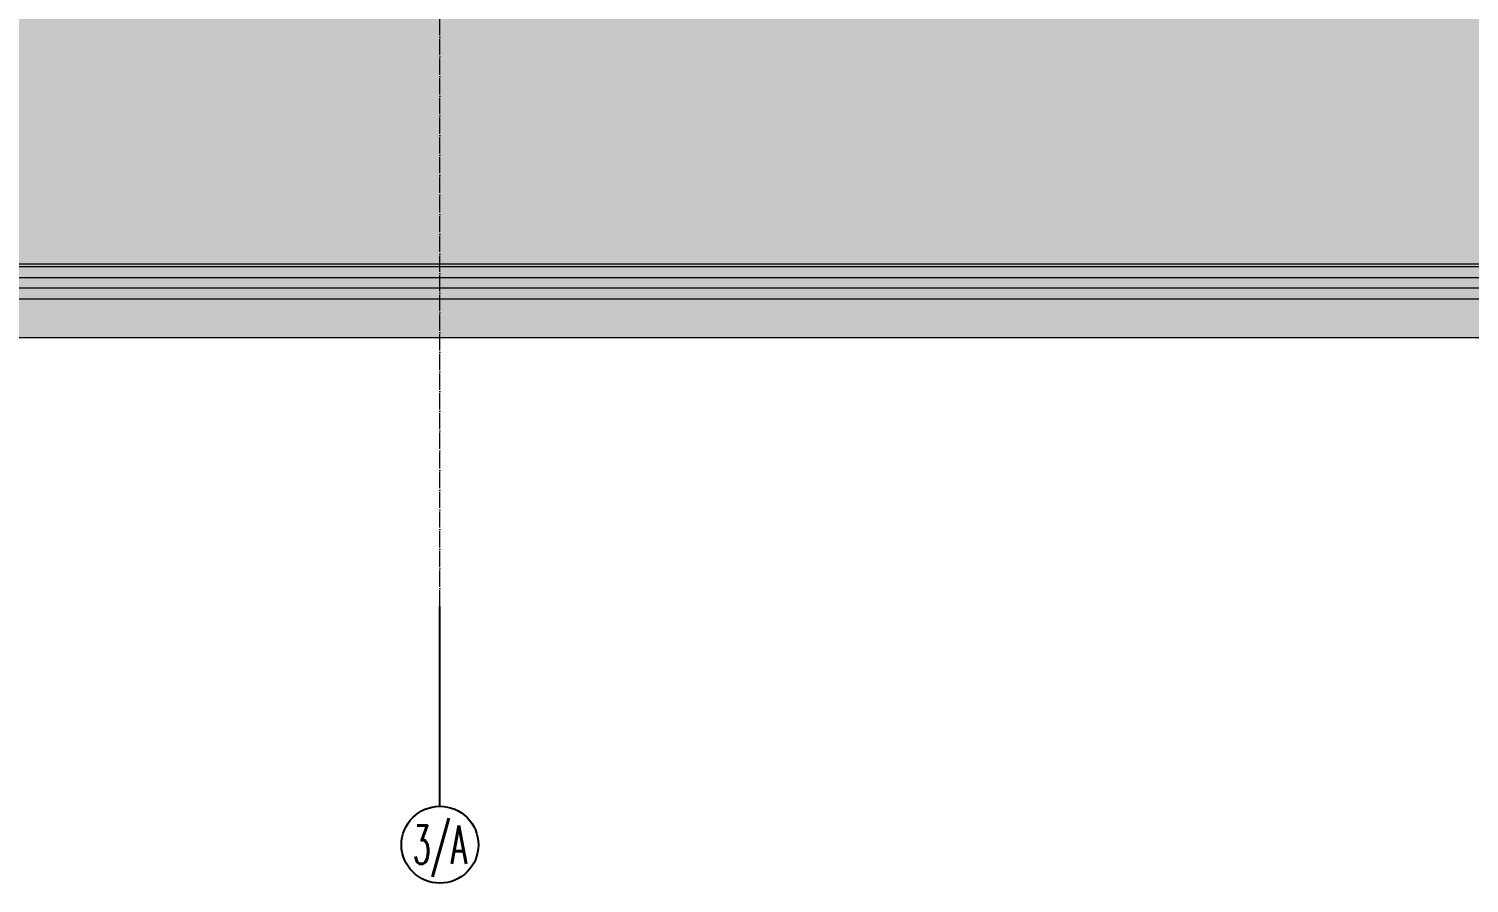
# Model space of a CAD drawing. Header units: millimetres. Extents: x -1346 to 48994, y -3569 to 24186.
# Drawn here: x 17127 to 28364, y -3569 to 3099 of the extents above; entities that cross this region are included whole.
import ezdxf
from ezdxf.enums import TextEntityAlignment as Align

# ---------------------------------------------------------------- set-up
doc = ezdxf.new("R2010")
doc.units = ezdxf.units.MM
doc.linetypes.add('DOTE', pattern=[61.468, 50.8, -5.08, 0.508, -5.08])
for name, color, linetype, lineweight in [('BS-AR-OC', 253, 'Continuous', 0), ('BS-DOTE', 134, 'DOTE', 0), ('BS-WALL-FINISH', 3, 'Continuous', 0), ('BS-WALL-ORI', 200, 'Continuous', 0), ('BS-WINDOW', 72, 'Continuous', 0)]:
    doc.layers.add(name, color=color, linetype=linetype, lineweight=lineweight)
doc.styles.add('深圳院-英文', font='SIMPLEX.SHX', dxfattribs={"width": 0.8, "bigfont": 'hztxt.shx'})

# ---------------------------------------------------------------- blocks, each defined once
blk = doc.blocks.new('*U56')
at = {"linetype": 'Continuous'}
for p, q in [((66717, 126765), (66717, 94365)), ((66797, 126765), (66797, 94365))]:
    blk.add_line(p, q, dxfattribs=at)
blk.add_lwpolyline([(66632, 94365), (66882, 94365), (66882, 126765), (66632, 126765)], close=True, dxfattribs=at)
blk = doc.blocks.new('*U115')
at = {"color": 150, "ltscale": 0.65}
blk.add_lwpolyline([(0, 5), (0, 31)], dxfattribs=at)
at = {"color": 150, "ltscale": 0.1}
blk.add_circle((0, 0), 5, dxfattribs=at)
at = {"color": 2, "ltscale": 0.1, "style": '深圳院-英文', "width": 0.8}
blk.add_attdef('A', text='', height=5, dxfattribs=at).set_placement((0, 0), align=Align.MIDDLE_CENTER)
blk = doc.blocks.new('FDGDSGDDSS')
at = {"layer": 'BS-DOTE', "ltscale": 2.5}
blk.add_line((84971.2, 81618.3), (84971.2, 105053.9), dxfattribs=at)
ref = blk.add_blockref('*U115', (84971.2, 79758.3), dxfattribs=dict(xscale=60, yscale=60, zscale=60))
ref.add_attrib('A', '3/A', dxfattribs={"color": 2, "ltscale": 0.1, "height": 300, "style": '深圳院-英文', "width": 0.55}).set_placement((84971.2, 79758.3), align=Align.MIDDLE_CENTER)

msp = doc.modelspace()

# ---------------------------------------------------------------- hatches: boundary and pattern name
at = {"layer": 'BS-WALL-ORI'}
h = msp.add_hatch(color=253, dxfattribs=at)
h.dxf.hatch_style = 1
h.paths.add_polyline_path([(40934.3, 1240.8), (40734.3, 1240.8), (40734.3, 1040.8), (40934.3, 1040.8)], flags=17)
edge = h.paths.add_edge_path()
edge.add_line((2684.3, 690.8), (45084.3, 690.8))
edge.add_line((44484.3, 15665.8), (44734.3, 15665.8))

# ---------------------------------------------------------------- linework, layer by layer
at = {"layer": 'BS-AR-OC', "linetype": 'Continuous'}
msp.add_line((2684.3, 690.8), (45084.3, 690.8), dxfattribs=at)
at = {"layer": 'BS-WALL-FINISH'}
msp.add_lwpolyline([(40304.3, 1260.8), (7964.3, 1260.8)], dxfattribs=at)

# ---------------------------------------------------------------- block references
msp.add_blockref('FDGDSGDDSS', (-64637, -83027.4))
at = {"layer": 'BS-WINDOW', "rotation": 270}
msp.add_blockref('*U56', (-86430.6, 67872.5), dxfattribs=at)

doc.saveas('drawing.dxf')
